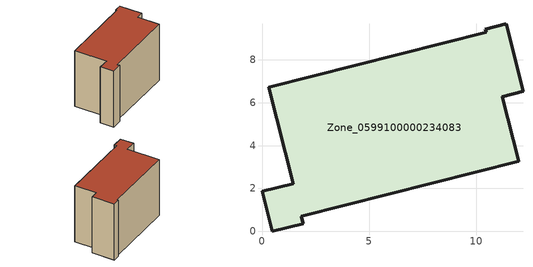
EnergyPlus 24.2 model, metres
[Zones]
Zone_0599100000234083
 floor ground (C_G): 10.42,9.44 11.39,9.69 12.18,6.53 11.21,6.29 11.97,3.26 1.84,0.7 1.92,0.36 0.47,0 0,1.86 1.45,2.22 0.32,6.72 10.46,9.29 z0
 wall outside (C_F): 0,1.86 0.47,0 1.92,0.36 1.84,0.7 11.97,3.26 11.21,6.29 12.18,6.53 11.39,9.69 10.42,9.44 10.46,9.29 0.32,6.72 1.45,2.22 0,1.86 z0:8.45
 roof outside (C_R): 12.18,6.53 11.39,9.69 10.42,9.44 10.46,9.29 0.32,6.72 1.45,2.22 0,1.86 0.47,0 1.92,0.36 1.84,0.7 11.97,3.26 11.21,6.29 z8.45
[BUILDING]
Pand.0599100000234083: North Axis=0; Terrain=City; Loads Convergence Tolerance Value=0.04; Temperature Convergence Tolerance Value=0.4; Solar Distribution=FullExterior; Maximum Number of Warmup Days=25; Minimum Number of Warmup Days=1
[Site:Location]
Rotterdam.The.Hague.AP_ZH_NLD Design_Conditions: Latitude=51.96; Longitude=4.45; Time Zone=1; Elevation=-4.5
[SITE:GROUNDTEMPERATURE:BUILDINGSURFACE]
18, 18, 18, 18, 18, 18, 18, 18, 18, 18, 18, 18
[MATERIAL] Thermal Absorptance=0.9; Solar Absorptance=0.7; Visible Absorptance=0.7
Name | Roughness | Thickness | Conductivity | Density | Specific Heat
G.TI.1975-1991 | MediumSmooth | 0.15 | 0.288461 | 540 | 1210
F.TI.1975-1991 | Rough | 0.3 | 0.230769 | 1920 | 840
R.TI.1975-1991 | MediumRough | 0.2 | 0.153846 | 1500 | 1000
[CONSTRUCTION]
C_G: G.TI.1975-1991
C_F: F.TI.1975-1991
C_R: R.TI.1975-1991
[ZONE]
Zone_0599100000234083: Type=1; Multiplier=1; Ceiling Height=Autocalculate; Volume=Autocalculate; Floor Area=autocalculate; Part of Total Floor Area=Yes
[ZONEINFILTRATION:DESIGNFLOWRATE]
Infil_Zone_0599100000234083: Zone or ZoneList or Space or SpaceList=Zone_0599100000234083; Schedule=AlwaysOn; Design Flow Rate Calculation Method=Flow/Area; Flow Rate per Floor Area=0.003; Constant Term Coefficient=1; Temperature Term Coefficient=0; Velocity Term Coefficient=0; Velocity Squared Term Coefficient=0
[HVACTEMPLATE:ZONE:IDEALLOADSAIRSYSTEM]
Zone_0599100000234083: Maximum Heating Supply Air Temperature=50; Minimum Cooling Supply Air Temperature=13; Maximum Heating Supply Air Humidity Ratio=0.0156; Minimum Cooling Supply Air Humidity Ratio=0.0077; Heating Limit=NoLimit; Cooling Limit=NoLimit; Dehumidification Control Type=ConstantSensibleHeatRatio; Cooling Sensible Heat Ratio=0.7; Dehumidification Setpoint=60; Humidification Control Type=None; Humidification Setpoint=30; Outdoor Air Method=None; Outdoor Air Flow Rate per Person=0.00944; Outdoor Air Flow Rate per Zone Floor Area=0; Outdoor Air Flow Rate per Zone=0; Demand Controlled Ventilation Type=None; Outdoor Air Economizer Type=NoEconomizer; Heat Recovery Type=None; Sensible Heat Recovery Effectiveness=0.7; Latent Heat Recovery Effectiveness=0.65
[ZONECONTROL:THERMOSTAT]
ThermostatControl_Zone_0599100000234083: Zone or ZoneList=Zone_0599100000234083; Control Type Schedule=DualSetpointControlType; Control 1=Thermostat_Zone_0599100000234083; Temperature Difference Between Cutout And Setpoint=0
[THERMOSTATSETPOINT:DUALSETPOINT]
Thermostat_Zone_0599100000234083: Heating Setpoint Temperature Schedule=HeatingSetpoint_Zone_0599100000234083; Cooling Setpoint Temperature Schedule=CoolingSetpoint_Zone_0599100000234083
[SCHEDULE:COMPACT]
HeatingSetpoint_Zone_0599100000234083: Through: 12/31, For: AllDays, Until: 24:00, 21
CoolingSetpoint_Zone_0599100000234083: Through: 12/31, For: AllDays, Until: 24:00, 24
DualSetpointControlType: Through: 12/31, For: AllDays, Until: 24:00, 4
AlwaysOn: Through: 12/31, For: AllDays, Until: 24:00, 1
